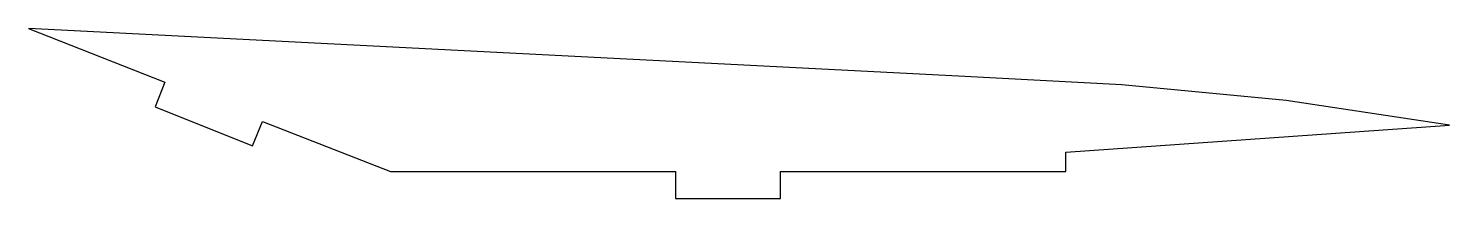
# Model space of a CAD drawing. Header units: millimetres. Extents: x 3266 to 3431, y 1452 to 1471.
import ezdxf

# ---------------------------------------------------------------- set-up
doc = ezdxf.new("R2010")
doc.units = ezdxf.units.MM

msp = doc.modelspace()

# ---------------------------------------------------------------- linework, layer by layer
at = {"color": 254}
for p, q in [((3374.01, 1465.93), (3266.11, 1471.44)), ((3266.11, 1471.44), (3281.94, 1465.22)), ((3392.96, 1464.93), (3374.01, 1465.93)), ((3281.94, 1465.22), (3280.81, 1462.39)), ((3412.05, 1463.1), (3392.96, 1464.93)), ((3431, 1460.27), (3412.05, 1463.1)), ((3280.81, 1462.39), (3292.12, 1457.87)), ((3292.12, 1457.87), (3293.26, 1460.69)), ((3293.26, 1460.69), (3308.11, 1454.89)), ((3386.46, 1457.15), (3431, 1460.27)), ((3386.46, 1454.89), (3386.46, 1457.15)), ((3308.11, 1454.89), (3341.2, 1454.89)), ((3341.2, 1454.89), (3341.2, 1451.78)), ((3353.36, 1451.78), (3353.36, 1454.89)), ((3353.36, 1454.89), (3386.46, 1454.89)), ((3341.2, 1451.78), (3353.36, 1451.78))]:
    msp.add_line(p, q, dxfattribs=at)

doc.saveas('drawing.dxf')
